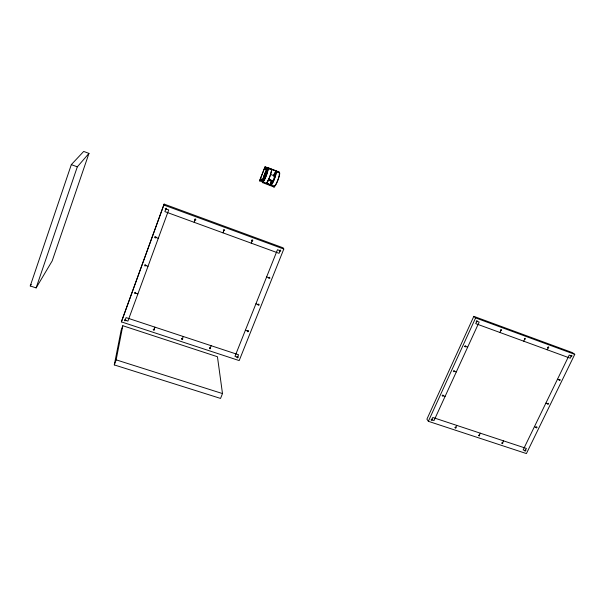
<?xml version="1.0" encoding="UTF-8"?>
<svg xmlns="http://www.w3.org/2000/svg" width="605" height="605" viewBox="0 0 605 605"><rect width="100%" height="100%" fill="white"/><g stroke="black" fill="none" stroke-linecap="round" stroke-linejoin="round"><path stroke-width="0.91" d="M121.386 321.875L164.129 204.104L283.117 247.816L283.798 249.048L239.187 360.58L121.386 321.875L164.129 204.104M114.292 364.921L116.16 359.854L122.8 325.724L217.445 356.731L222.489 393.568L220.553 398.43L114.292 364.921L121.136 330.269L122.8 325.724M125.817 320.431L125.356 319.553L124.426 319.969L124.88 320.847L125.817 320.431L127.905 321.119L168.712 209.912L166.594 209.141L165.634 209.564L165.18 208.619L166.133 208.196L166.594 209.141M135.792 293.198L135.339 292.306L134.393 292.722L134.855 293.622L135.792 293.198L137.887 293.909M145.911 265.58L145.457 264.665L144.512 265.088L144.966 266.003L145.911 265.58L148.021 266.306M259.636 180.661L265.073 166.889L278.784 172.138L264.998 166.798L259.643 180.759M236.918 357.033L237.326 357.865L238.226 357.464L237.818 356.625L236.918 357.033L234.967 356.39L277.461 249.736L279.45 250.462L280.372 250.046L280.765 250.946L279.843 251.362L279.45 250.462M257.889 304.481L258.29 305.351L259.205 304.935L258.804 304.073L257.889 304.481L255.923 303.801M268.597 277.657L268.998 278.542L269.913 278.134L269.512 277.249L268.597 277.657L266.616 276.954M266.669 169.09L266.608 169.529M432.303 419.961L431.826 419.159L431.093 419.734L431.456 420.346L432.303 419.961L434.035 420.528L479.168 322.064L477.413 321.421L476.551 321.815L476.195 321.157L476.944 320.567L477.413 321.421M443.359 395.799L442.89 394.989L442.149 395.564L442.512 396.184L443.359 395.799L445.098 396.388M454.567 371.326L454.09 370.502L453.349 371.084L453.712 371.72L454.567 371.326L456.306 371.931M30.25 285.961L71.322 164.628L83.702 151.431L88.965 153.398L52.204 260.891L36.126 287.904L30.25 285.961L31.241 284.388M36.126 287.904L77.311 166.844L88.965 153.398M263.425 180.986L267.395 169.362M275.525 172.523L274.383 175.874A2.647 0.393 -69.5 0 1 274.125 177.862A2.647 0.393 -69.5 0 1 272.779 180.721L272.137 180.57L270.503 185.032L266.82 183.61L268.166 180.01M270.503 185.032L272.137 180.57M272.545 180.547A2.647 0.393 -69.5 0 0 272.696 180.789L271.214 185.153L274.602 186.453M524.769 450.46L525.049 451.194L525.911 450.672L525.586 450.09L524.769 450.46L523.136 449.923L569.222 355.09L570.87 355.687L571.702 355.309L572.027 355.937L571.135 356.474L570.87 355.687M547.533 403.671L547.805 404.427L548.674 403.898L548.357 403.293L547.533 403.671L545.892 403.104M559.126 379.834L559.398 380.605L560.275 380.069L559.958 379.456L559.126 379.834L557.485 379.244M125.122 320.204L126.067 317.61L238.567 354.764L237.576 357.245M165.634 209.564L164.878 211.621L279.064 253.329L279.843 251.362M153.942 329.695L154.903 327.131M194.167 222.315L194.923 220.288L195.876 219.865L195.43 218.927L194.485 219.35L194.923 220.288M182.279 339.034L183.254 336.493M222.95 232.834L223.714 230.823L224.659 230.399L224.228 229.476L223.29 229.9L223.714 230.823M210.154 348.215L211.137 345.705M251.241 243.165L252.277 240.518M473.821 316.354L426.903 419.182L428.355 421.307L526.411 453.568L574.75 354.371L572.459 352.639L473.821 316.354L475.598 317.92L574.75 354.371M428.355 421.307L475.598 317.92M431.72 419.764L432.779 417.465L526.395 448.426L525.314 450.642M476.551 321.815L475.719 323.63L570.288 358.221L571.135 356.474M455.656 427.667L456.714 425.383M499.919 332.478L500.758 330.685L501.613 330.292L501.454 329.559L500.554 329.725L500.758 330.685M479.228 435.441L480.294 433.18M523.741 341.19L524.58 339.413L525.427 339.027L525.276 338.301L524.391 338.467L524.58 339.413M502.445 443.094L503.519 440.863M547.192 349.773L548.319 347.421M265.293 168.734L266.306 168.424M266.623 169.271L265.867 169.725M268.446 179.148L272.711 180.774M268.522 184.268L268.537 184.064A1.838 1.815 -78.1 0 1 267.924 183.595M261.746 179.163L261.148 179.987M261.935 179.156L261.209 179.352L261.201 180.169M261.708 180.487L262.494 179.662M266.117 168.379L265.368 169.377M261.526 180.441L262.434 180.298L262.441 179.481M116.16 359.854L222.489 393.568M534.442 426.661L536.627 427.402M245.373 330.269L247.989 331.162M465.328 346.332L467.657 347.164M155.477 237.311L158.291 238.317M164.053 205.095L283.798 249.048M71.322 164.628L77.311 166.844M269.792 179.798L271.259 180.366M263.069 182.014L266.472 183.323M266.964 183.519L270.654 184.941M259.598 180.744L263.198 182.324M270.995 174.558L274.315 175.926A2.647 0.393 -69.5 0 0 273.982 176.41M268.597 168.666L271.138 169.657A7.366 1.059 -69.5 0 1 271.463 171.23L271.327 171.926A7.366 1.059 -69.5 0 1 268.401 180.222A7.366 1.059 -69.5 0 1 266.079 183.096M275.872 171.502L279.245 172.818A7.343 1.127 -69.4 0 1 279.623 174.406L279.495 175.11A7.343 1.127 -69.4 0 1 276.379 183.776A7.343 1.127 -69.4 0 1 274.148 185.864M262.048 179.103L262.51 179.579M266.23 168.334L266.745 168.992M265.595 169.672L265.3 169.287M259.802 180.933L259.575 180.653M266.623 168.719L266.745 169.181M268.575 180.721A1.838 1.815 -78.1 0 1 270.972 181.651M271.131 182.415A1.838 1.815 -78.1 0 1 270.669 183.61M269.55 184.215A1.838 1.815 -78.1 0 1 268.779 184.154M273.899 185.962A8.077 1.24 -69.4 0 0 274.368 187.142L262.835 182.702A8.107 1.134 -69.5 0 1 262.54 180.895L262.691 180.131A8.107 1.134 -69.5 0 1 265.247 172.538A8.107 1.134 -69.5 0 1 267.977 167.653L279.48 172.138A8.077 1.24 -69.4 0 0 279.207 172.372M273.528 175.473A7.351 1.097 -69.5 0 1 276.228 173.09L276.099 173.786A7.351 1.097 -69.5 0 1 272.598 183.202A7.351 1.097 -69.5 0 1 270.889 183.496L271.032 182.801A7.351 1.097 -69.5 0 1 271.214 182.014M273.528 175.896A6.247 0.938 -69.5 0 1 275.827 173.877L275.714 174.467A6.247 0.938 -69.5 0 1 272.742 182.468A6.247 0.938 -69.5 0 1 271.29 182.725L271.403 182.135A6.247 0.938 -69.5 0 1 271.766 180.736M279.192 173.832A6.247 0.96 -69.4 0 1 279.215 175.193M279.109 175.79A6.247 0.96 -69.4 0 1 275.668 184.585M275.396 184.979A6.247 0.96 -69.4 0 1 274.95 185.432M271.138 171.525A6.262 0.9 -69.5 0 1 271.063 172.024L270.949 172.614A6.262 0.9 -69.5 0 1 270.783 173.287M270.579 174.028A6.262 0.9 -69.5 0 1 267.811 180.94M267.516 181.439A6.262 0.9 -69.5 0 1 267.017 182.128M455.036 427.629C456.087 429.724 456.684 425.67 455.036 427.629M464.7 346.287C465.752 348.51 466.394 344.245 464.7 346.287M478.615 435.403C479.636 437.476 480.249 433.46 478.615 435.403M501.84 443.064C502.838 445.114 503.466 441.143 501.84 443.064M536.03 427.364C536.99 429.421 537.663 425.436 536.03 427.364M547.714 347.376C548.682 349.554 549.4 345.372 547.714 347.376M267.652 170.701L267.539 171.291A6.262 0.877 -69.5 0 1 264.566 179.314A6.262 0.877 -69.5 0 1 263.183 179.602L263.311 179.012A6.262 0.877 -69.5 0 1 266.268 171.026A6.262 0.877 -69.5 0 1 267.652 170.701M268.053 169.907L267.909 170.602A7.373 1.028 -69.5 0 1 264.415 180.048A7.373 1.028 -69.5 0 1 262.797 180.381L262.941 179.685A7.373 1.028 -69.5 0 1 266.419 170.292A7.373 1.028 -69.5 0 1 268.053 169.907M154.767 237.054C155.47 239.898 157.134 235.315 154.767 237.054M153.254 329.468C153.957 332.137 155.538 327.774 153.254 329.468M181.606 338.808C182.279 341.447 183.867 337.129 181.606 338.808M209.496 347.996C210.139 350.598 211.735 346.332 209.496 347.996M251.604 240.268C252.202 243.044 253.926 238.559 251.604 240.268M247.332 330.935C247.937 333.552 249.57 329.279 247.332 330.935"/></g></svg>
